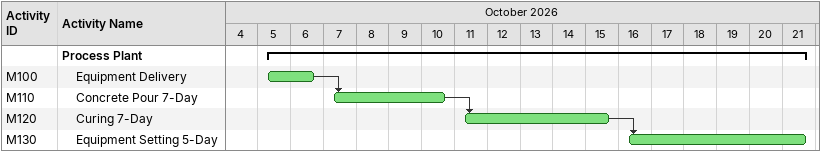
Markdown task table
| ID | Level | Task | Start | Finish | Predecessors |
|---|---|---|---|---|---|
|  | 1 | **Process Plant** | 2026-10-05 | 2026-10-21 |  |
| M100 | 2 | Equipment Delivery | 2026-10-05 | 2026-10-06 |  |
| M110 | 2 | Concrete Pour 7-Day | 2026-10-07 | 2026-10-10 | M100 |
| M120 | 2 | Curing 7-Day | 2026-10-11 | 2026-10-15 | M110 |
| M130 | 2 | Equipment Setting 5-Day | 2026-10-16 | 2026-10-21 | M120 |
